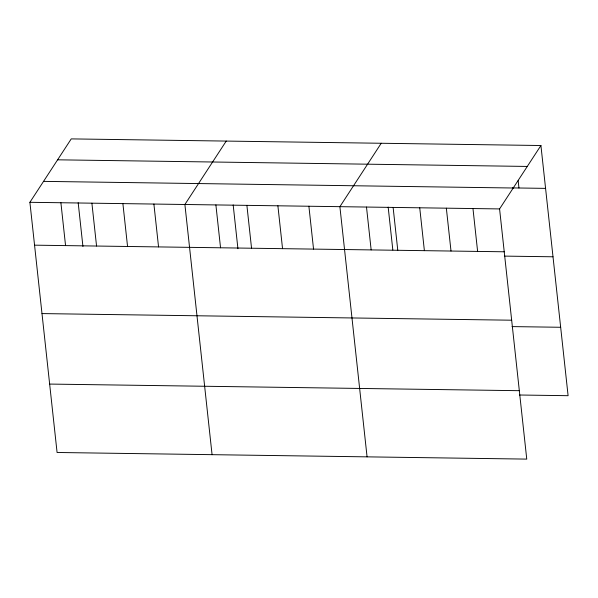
<?xml version="1.0" encoding="UTF-8"?>
<svg xmlns="http://www.w3.org/2000/svg" width="598" height="598" viewBox="0 0 598 598"><rect width="100%" height="100%" fill="white"/><g stroke="black" fill="none" stroke-linecap="round" stroke-linejoin="round"><path stroke-width="0.9" d="M540.921 145.516L499.577 208.926L526.756 459.107L57.079 452.484L29.9 202.303L71.244 138.893L540.921 145.516L568.1 395.697L519.46 395.009M226.238 141.076L184.894 204.486L212.073 454.674M381.232 143.258L339.888 206.676L367.067 456.857M57.602 159.816L527.279 166.438M512.538 187.907L545.578 188.377M43.542 181.373L513.219 188.004M29.9 202.303L499.577 208.926M34.557 245.165L504.234 251.788M504.368 256.108L553.008 256.789M41.987 313.584L511.664 320.207M512.03 326.598L560.67 327.278M49.649 384.073L519.326 390.696M518.167 180.701L518.959 187.996M472.966 208.553L477.615 251.414M446.347 208.179L451.004 251.04M419.729 207.798L424.386 250.659M393.118 207.424L397.775 250.285M388.169 207.102L392.826 249.979M366.499 207.05L371.156 249.912M308.889 206.235L313.546 249.097M277.891 205.802L282.548 248.663M246.892 205.361L251.549 248.222M233.175 204.92L237.929 248.701M215.893 204.927L220.55 247.789M153.895 204.053L158.552 246.914M122.896 203.612L127.553 246.473M91.898 203.178L96.555 246.04M78.181 202.729L82.935 246.518M60.899 202.737L65.556 245.599"/></g></svg>
